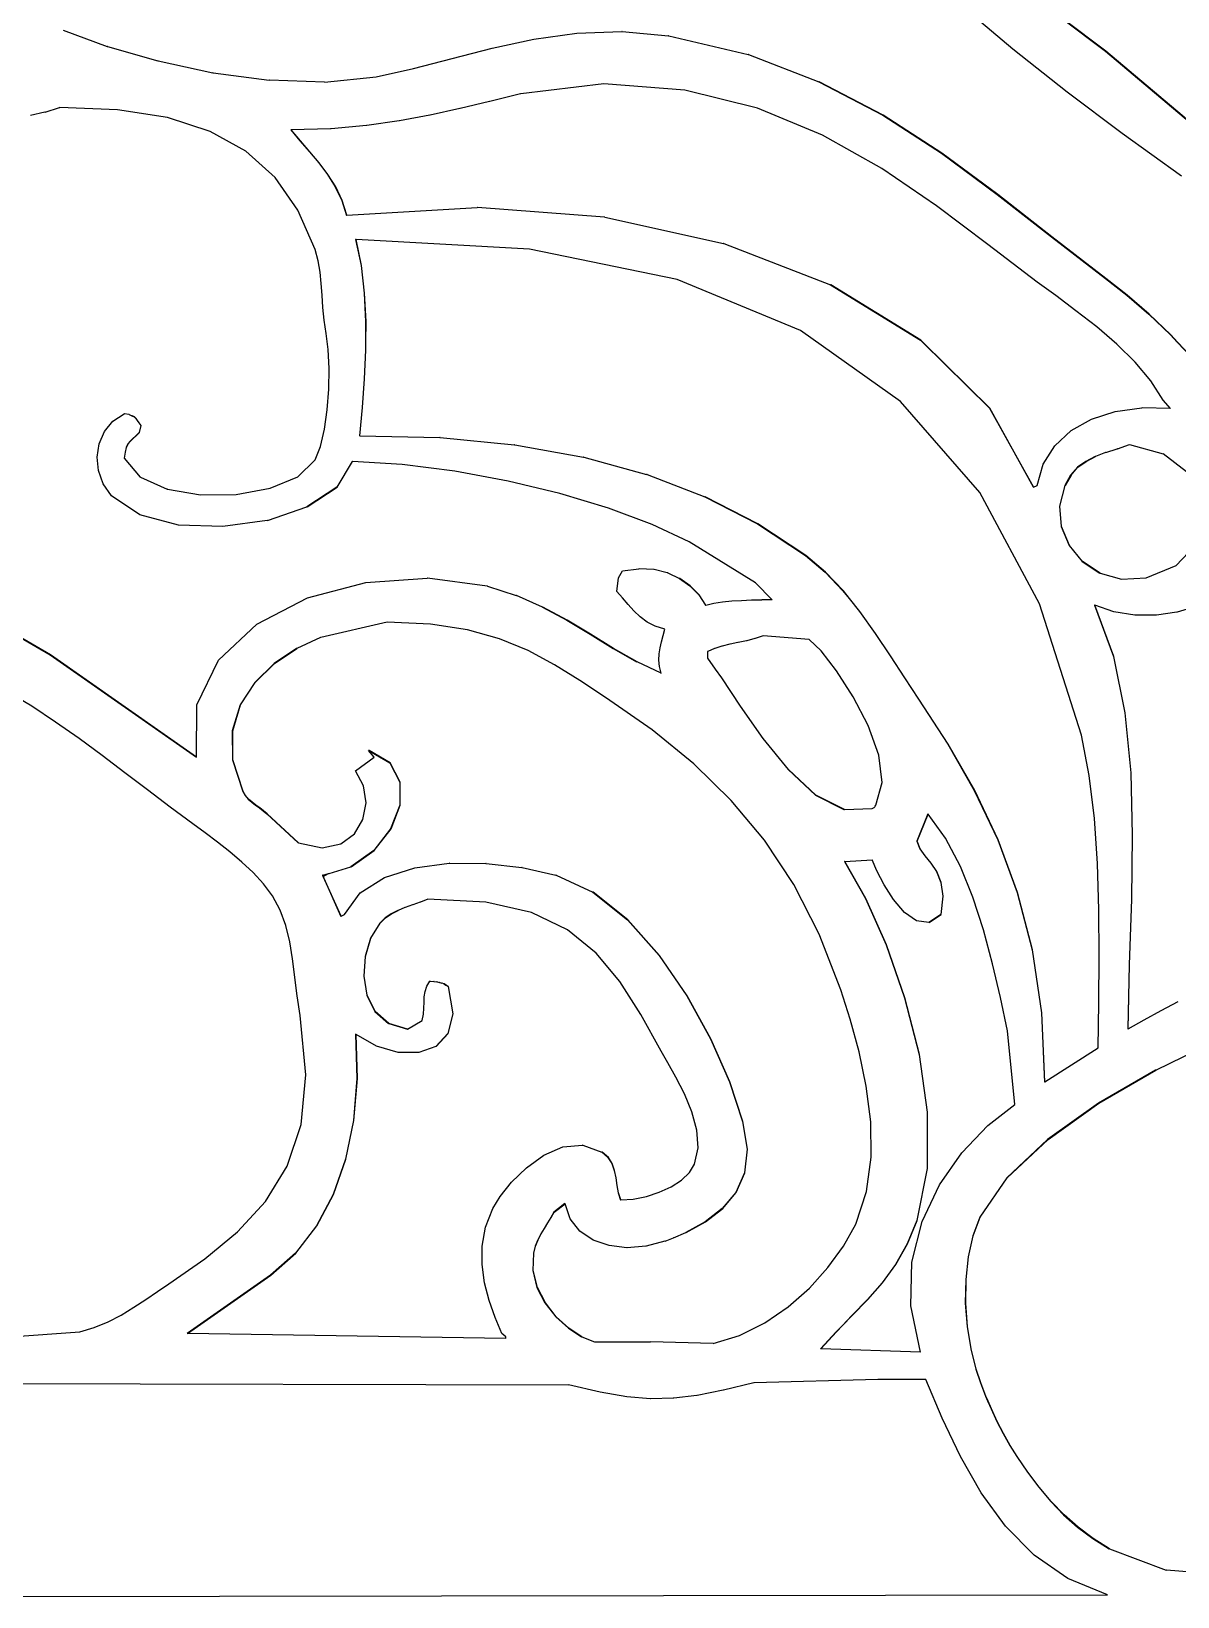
# Model space of a CAD drawing. Header units: inches. Extents: x 1397 to 20304, y -27267 to -746.
# Drawn here: x 17734.85 to 17744.67, y -22130.45 to -22117.04 of the extents above; entities that cross this region are included whole.
import ezdxf

# ---------------------------------------------------------------- set-up
doc = ezdxf.new("R2010")
doc.units = ezdxf.units.IN
doc.header["$LTSCALE"] = 17
doc.header["$MEASUREMENT"] = 0
doc.layers.add('25 BOT BAR', color=12, linetype='Continuous', lineweight=25)

# ---------------------------------------------------------------- blocks, each defined once
blk = doc.blocks.new('A$C261f3448')
for p, q in [((14.137, 16.246), (13.682, 16.631)), ((14.564, 16.504), (14.932, 16.227)), ((14.935, 16.227), (14.567, 16.504)), ((6.006, 16.408), (6.382, 16.269)), ((10.035, 16.33), (10.404, 16.383)), ((10.404, 16.383), (10.789, 16.397)), ((10.792, 16.397), (10.789, 16.397)), ((10.792, 16.397), (11.19, 16.358)), ((11.193, 16.358), (11.19, 16.358)), ((11.193, 16.358), (11.87, 16.198)), ((6.385, 16.269), (6.382, 16.269)), ((6.385, 16.269), (6.817, 16.144)), ((9.336, 16.165), (9.679, 16.253)), ((9.679, 16.253), (10.035, 16.33)), ((14.604, 15.878), (14.137, 16.246)), ((14.932, 16.227), (15.868, 15.436)), ((14.935, 16.227), (14.932, 16.227)), ((15.871, 15.436), (14.935, 16.227)), ((6.82, 16.144), (6.817, 16.144)), ((6.82, 16.144), (7.287, 16.043)), ((9.005, 16.078), (9.336, 16.165)), ((11.873, 16.198), (11.87, 16.198)), ((11.873, 16.198), (12.476, 15.966)), ((7.29, 16.043), (7.287, 16.043)), ((7.29, 16.043), (7.77, 15.979)), ((7.773, 15.979), (7.77, 15.979)), ((8.243, 15.963), (7.773, 15.979)), ((8.243, 15.963), (8.685, 16.007)), ((8.685, 16.007), (9.005, 16.078)), ((12.476, 15.966), (13.024, 15.68)), ((12.479, 15.966), (12.476, 15.966)), ((13.027, 15.68), (12.479, 15.966)), ((9.922, 15.861), (9.66, 15.798)), ((9.925, 15.861), (9.922, 15.861)), ((10.635, 15.949), (9.925, 15.861)), ((11.329, 15.894), (10.635, 15.949)), ((11.95, 15.74), (11.329, 15.894)), ((15.075, 15.524), (14.604, 15.878)), ((5.847, 15.704), (5.726, 15.676)), ((5.85, 15.704), (5.847, 15.704)), ((5.85, 15.704), (5.974, 15.744)), ((5.974, 15.744), (5.977, 15.744)), ((6.47, 15.726), (5.977, 15.744)), ((6.899, 15.659), (6.47, 15.726)), ((9.401, 15.737), (9.149, 15.68)), ((9.404, 15.737), (9.401, 15.737)), ((9.657, 15.798), (9.404, 15.737)), ((9.66, 15.798), (9.657, 15.798)), ((12.508, 15.509), (11.95, 15.74)), ((7.265, 15.541), (6.899, 15.659)), ((7.956, 15.553), (8.033, 15.46)), ((7.959, 15.553), (7.956, 15.553)), ((8.296, 15.563), (7.959, 15.553)), ((8.037, 15.46), (7.959, 15.553)), ((8.299, 15.563), (8.296, 15.563)), ((8.602, 15.59), (8.299, 15.563)), ((8.605, 15.59), (8.602, 15.59)), ((8.883, 15.63), (8.605, 15.59)), ((8.886, 15.63), (8.883, 15.63)), ((9.146, 15.68), (8.886, 15.63)), ((9.149, 15.68), (9.146, 15.68)), ((13.024, 15.68), (13.528, 15.353)), ((13.027, 15.68), (13.024, 15.68)), ((13.531, 15.353), (13.027, 15.68)), ((7.571, 15.371), (7.265, 15.541)), ((8.033, 15.46), (8.114, 15.367)), ((8.037, 15.46), (8.033, 15.46)), ((8.117, 15.367), (8.037, 15.46)), ((13.016, 15.222), (12.508, 15.509)), ((15.581, 15.156), (15.075, 15.524)), ((7.82, 15.147), (7.571, 15.371)), ((8.114, 15.367), (8.194, 15.272)), ((8.117, 15.367), (8.114, 15.367)), ((8.197, 15.272), (8.117, 15.367)), ((13.528, 15.353), (14.005, 15)), ((13.531, 15.353), (13.528, 15.353)), ((14.008, 15), (13.531, 15.353)), ((8.194, 15.272), (8.269, 15.172)), ((8.197, 15.272), (8.194, 15.272)), ((8.272, 15.172), (8.197, 15.272)), ((8.269, 15.172), (8.336, 15.065)), ((8.272, 15.172), (8.269, 15.172)), ((8.339, 15.065), (8.272, 15.172)), ((13.484, 14.902), (13.016, 15.222)), ((8.016, 14.866), (7.82, 15.147)), ((8.336, 15.065), (8.391, 14.949)), ((8.339, 15.065), (8.336, 15.065)), ((8.394, 14.949), (8.339, 15.065)), ((8.391, 14.949), (8.431, 14.821)), ((8.394, 14.949), (8.391, 14.949)), ((8.434, 14.822), (8.394, 14.949)), ((8.434, 14.822), (9.551, 14.889)), ((9.554, 14.889), (9.551, 14.889)), ((9.551, 14.889), (9.552, 14.889)), ((9.554, 14.889), (9.552, 14.889)), ((10.64, 14.805), (9.554, 14.889)), ((13.923, 14.571), (13.484, 14.902)), ((14.005, 15), (14.468, 14.638)), ((14.008, 15), (14.005, 15)), ((14.471, 14.638), (14.008, 15)), ((8.162, 14.529), (8.016, 14.866)), ((8.431, 14.821), (8.434, 14.822)), ((10.643, 14.805), (10.64, 14.805)), ((10.643, 14.805), (11.66, 14.581)), ((8.51, 14.616), (8.556, 14.391)), ((8.514, 14.616), (8.51, 14.616)), ((8.559, 14.391), (8.514, 14.616)), ((10, 14.532), (8.514, 14.616)), ((14.468, 14.638), (14.932, 14.28)), ((14.471, 14.638), (14.468, 14.638)), ((14.935, 14.28), (14.471, 14.638)), ((8.188, 14.432), (8.162, 14.529)), ((11.264, 14.271), (10, 14.532)), ((11.663, 14.581), (11.66, 14.581)), ((11.663, 14.581), (12.575, 14.227)), ((14.345, 14.25), (13.923, 14.571)), ((8.205, 14.335), (8.188, 14.432)), ((8.559, 14.391), (8.556, 14.391)), ((8.556, 14.391), (8.583, 14.156)), ((8.586, 14.156), (8.559, 14.391)), ((8.216, 14.237), (8.205, 14.335)), ((8.223, 14.137), (8.216, 14.237)), ((12.319, 13.836), (11.264, 14.271)), ((12.575, 14.227), (13.347, 13.753)), ((12.578, 14.227), (12.575, 14.227)), ((13.35, 13.753), (12.578, 14.227)), ((14.505, 14.134), (14.345, 14.25)), ((14.932, 14.28), (15.114, 14.137)), ((14.935, 14.28), (14.932, 14.28)), ((15.117, 14.137), (14.935, 14.28)), ((8.23, 14.034), (8.223, 14.137)), ((8.586, 14.156), (8.583, 14.156)), ((8.583, 14.156), (8.595, 13.914)), ((8.599, 13.914), (8.586, 14.156)), ((14.678, 14.005), (14.505, 14.134)), ((15.114, 14.137), (15.302, 13.976)), ((15.117, 14.137), (15.114, 14.137)), ((15.305, 13.976), (15.117, 14.137)), ((8.24, 13.925), (8.23, 14.034)), ((14.856, 13.866), (14.678, 14.005)), ((15.302, 13.976), (15.487, 13.799)), ((15.305, 13.976), (15.302, 13.976)), ((15.491, 13.799), (15.305, 13.976)), ((8.257, 13.811), (8.24, 13.925)), ((8.274, 13.672), (8.257, 13.811)), ((8.599, 13.914), (8.595, 13.914)), ((8.595, 13.914), (8.595, 13.737)), ((8.598, 13.737), (8.599, 13.914)), ((13.177, 13.228), (12.319, 13.836)), ((15.028, 13.718), (14.856, 13.866)), ((8.595, 13.737), (8.598, 13.737)), ((8.595, 13.737), (8.595, 13.668)), ((8.598, 13.668), (8.598, 13.737)), ((13.35, 13.753), (13.347, 13.753)), ((13.347, 13.753), (13.364, 13.737)), ((13.367, 13.737), (13.35, 13.753)), ((13.364, 13.737), (13.367, 13.737)), ((13.364, 13.737), (13.939, 13.172)), ((13.942, 13.172), (13.367, 13.737)), ((15.186, 13.564), (15.028, 13.718)), ((15.491, 13.799), (15.487, 13.799)), ((15.487, 13.799), (15.546, 13.737)), ((15.549, 13.737), (15.491, 13.799)), ((15.546, 13.737), (15.549, 13.737)), ((15.546, 13.737), (15.665, 13.61)), ((15.668, 13.61), (15.549, 13.737)), ((8.282, 13.509), (8.274, 13.672)), ((8.595, 13.668), (8.584, 13.421)), ((8.587, 13.421), (8.598, 13.668)), ((8.598, 13.668), (8.595, 13.668)), ((15.321, 13.404), (15.186, 13.564)), ((8.28, 13.334), (8.282, 13.509)), ((8.584, 13.421), (8.566, 13.175)), ((8.569, 13.175), (8.587, 13.421)), ((8.587, 13.421), (8.584, 13.421)), ((8.267, 13.157), (8.28, 13.334)), ((15.424, 13.24), (15.321, 13.404)), ((8.244, 12.99), (8.267, 13.157)), ((8.566, 13.175), (8.542, 12.933)), ((8.545, 12.933), (8.569, 13.175)), ((8.569, 13.175), (8.566, 13.175)), ((13.855, 12.447), (13.177, 13.228)), ((13.939, 13.172), (14.314, 12.494)), ((13.942, 13.172), (13.939, 13.172)), ((14.316, 12.495), (13.942, 13.172)), ((14.811, 13.077), (15.015, 13.143)), ((15.015, 13.143), (15.242, 13.174)), ((15.245, 13.174), (15.242, 13.174)), ((15.487, 13.167), (15.245, 13.174)), ((15.487, 13.167), (15.424, 13.24)), ((6.358, 12.97), (6.43, 13.058)), ((6.43, 13.058), (6.529, 13.123)), ((6.532, 13.123), (6.529, 13.123)), ((6.567, 13.115), (6.532, 13.123)), ((6.57, 13.115), (6.567, 13.115)), ((6.57, 13.115), (6.594, 13.106)), ((6.597, 13.106), (6.594, 13.106)), ((6.594, 13.106), (6.613, 13.096)), ((6.616, 13.096), (6.597, 13.106)), ((6.616, 13.096), (6.613, 13.096)), ((6.613, 13.096), (6.628, 13.083)), ((6.631, 13.083), (6.616, 13.096)), ((6.628, 13.083), (6.64, 13.066)), ((6.631, 13.083), (6.628, 13.083)), ((6.643, 13.066), (6.631, 13.083)), ((6.643, 13.066), (6.64, 13.066)), ((6.64, 13.066), (6.654, 13.046)), ((6.657, 13.046), (6.643, 13.066)), ((6.657, 13.046), (6.654, 13.046)), ((6.654, 13.046), (6.671, 13.021)), ((6.671, 13.021), (6.655, 12.962)), ((6.674, 13.021), (6.657, 13.046)), ((6.658, 12.962), (6.674, 13.021)), ((6.674, 13.021), (6.671, 13.021)), ((14.636, 12.978), (14.811, 13.077)), ((6.313, 12.866), (6.358, 12.97)), ((6.579, 12.889), (6.56, 12.864)), ((6.563, 12.864), (6.582, 12.889)), ((6.602, 12.911), (6.579, 12.889)), ((6.582, 12.889), (6.579, 12.889)), ((6.582, 12.889), (6.605, 12.911)), ((6.627, 12.934), (6.602, 12.911)), ((6.605, 12.911), (6.602, 12.911)), ((6.605, 12.911), (6.63, 12.934)), ((6.655, 12.962), (6.627, 12.934)), ((6.63, 12.934), (6.627, 12.934)), ((6.63, 12.934), (6.658, 12.962)), ((6.658, 12.962), (6.655, 12.962)), ((8.209, 12.843), (8.244, 12.99)), ((8.545, 12.933), (8.542, 12.933)), ((8.545, 12.933), (9.232, 12.918)), ((9.235, 12.918), (9.232, 12.918)), ((9.235, 12.918), (9.871, 12.857)), ((14.497, 12.849), (14.636, 12.978)), ((6.296, 12.752), (6.313, 12.866)), ((6.308, 12.636), (6.296, 12.752)), ((6.535, 12.794), (6.529, 12.743)), ((6.532, 12.743), (6.529, 12.743)), ((6.529, 12.743), (6.666, 12.581)), ((6.532, 12.743), (6.538, 12.794)), ((6.669, 12.581), (6.532, 12.743)), ((6.545, 12.834), (6.535, 12.794)), ((6.538, 12.794), (6.535, 12.794)), ((6.538, 12.794), (6.548, 12.834)), ((6.56, 12.864), (6.545, 12.834)), ((6.548, 12.834), (6.545, 12.834)), ((6.548, 12.834), (6.563, 12.864)), ((6.563, 12.864), (6.56, 12.864)), ((8.162, 12.728), (8.209, 12.843)), ((9.874, 12.857), (9.871, 12.857)), ((9.874, 12.857), (10.46, 12.751)), ((10.463, 12.751), (10.46, 12.751)), ((10.463, 12.751), (11.002, 12.602)), ((14.398, 12.692), (14.497, 12.849)), ((14.842, 12.756), (14.762, 12.715)), ((14.765, 12.715), (14.845, 12.756)), ((14.845, 12.756), (14.842, 12.756)), ((14.931, 12.79), (14.845, 12.756)), ((14.934, 12.79), (14.931, 12.79)), ((14.934, 12.79), (15.03, 12.823)), ((15.033, 12.823), (15.03, 12.823)), ((15.033, 12.823), (15.138, 12.86)), ((15.138, 12.86), (15.425, 12.78)), ((15.626, 12.625), (15.425, 12.78)), ((6.348, 12.523), (6.308, 12.636)), ((8.014, 12.584), (8.162, 12.728)), ((8.479, 12.713), (8.35, 12.495)), ((8.353, 12.495), (8.482, 12.713)), ((8.482, 12.713), (8.479, 12.713)), ((8.909, 12.687), (8.482, 12.713)), ((9.36, 12.63), (8.909, 12.687)), ((9.815, 12.546), (9.36, 12.63)), ((11.006, 12.602), (11.002, 12.602)), ((11.006, 12.602), (11.499, 12.411)), ((14.345, 12.508), (14.398, 12.692)), ((14.692, 12.664), (14.633, 12.596)), ((14.636, 12.596), (14.695, 12.664)), ((14.762, 12.715), (14.692, 12.664)), ((14.695, 12.664), (14.692, 12.664)), ((14.695, 12.664), (14.765, 12.715)), ((14.765, 12.715), (14.762, 12.715)), ((6.418, 12.421), (6.348, 12.523)), ((6.669, 12.581), (6.666, 12.581)), ((6.669, 12.581), (6.896, 12.478)), ((6.899, 12.478), (6.896, 12.478)), ((6.899, 12.478), (7.181, 12.429)), ((7.487, 12.432), (7.777, 12.485)), ((7.777, 12.485), (8.014, 12.584)), ((8.35, 12.495), (8.093, 12.325)), ((8.096, 12.325), (8.353, 12.495)), ((8.353, 12.495), (8.35, 12.495)), ((10.258, 12.439), (9.815, 12.546)), ((14.314, 12.494), (14.316, 12.495)), ((14.316, 12.495), (14.345, 12.508)), ((14.583, 12.508), (14.538, 12.332)), ((14.541, 12.332), (14.586, 12.508)), ((14.633, 12.596), (14.583, 12.508)), ((14.586, 12.508), (14.583, 12.508)), ((14.636, 12.596), (14.586, 12.508)), ((14.636, 12.596), (14.633, 12.596)), ((6.661, 12.256), (6.418, 12.421)), ((7.181, 12.429), (7.487, 12.432)), ((10.675, 12.313), (10.258, 12.439)), ((11.499, 12.411), (11.952, 12.179)), ((11.502, 12.411), (11.499, 12.411)), ((11.955, 12.179), (11.502, 12.411)), ((14.367, 11.494), (13.855, 12.447)), ((6.993, 12.17), (6.661, 12.256)), ((7.753, 12.21), (7.374, 12.156)), ((7.756, 12.21), (7.753, 12.21)), ((7.756, 12.21), (8.093, 12.325)), ((8.096, 12.325), (8.093, 12.325)), ((11.049, 12.174), (10.675, 12.313)), ((14.538, 12.332), (14.552, 12.156)), ((14.541, 12.332), (14.538, 12.332)), ((14.555, 12.156), (14.541, 12.332)), ((7.374, 12.156), (6.993, 12.17)), ((11.365, 12.025), (11.049, 12.174)), ((11.955, 12.179), (11.952, 12.179)), ((11.952, 12.179), (12.363, 11.908)), ((12.366, 11.908), (11.955, 12.179)), ((14.555, 12.156), (14.552, 12.156)), ((14.552, 12.156), (14.619, 11.994)), ((14.622, 11.994), (14.555, 12.156)), ((11.935, 11.674), (11.365, 12.025)), ((14.619, 11.994), (14.732, 11.858)), ((14.622, 11.994), (14.619, 11.994)), ((14.735, 11.858), (14.622, 11.994)), ((15.536, 11.822), (15.696, 11.993)), ((12.366, 11.908), (12.363, 11.908)), ((12.363, 11.908), (12.53, 11.767)), ((12.533, 11.767), (12.366, 11.908)), ((14.735, 11.858), (14.732, 11.858)), ((14.732, 11.858), (14.884, 11.758)), ((14.887, 11.758), (14.735, 11.858)), ((15.281, 11.718), (15.536, 11.822)), ((8.097, 11.546), (8.596, 11.679)), ((8.596, 11.679), (9.122, 11.715)), ((9.125, 11.715), (9.122, 11.715)), ((9.636, 11.645), (9.125, 11.715)), ((10.746, 11.601), (10.762, 11.718)), ((10.762, 11.718), (10.794, 11.777)), ((10.794, 11.777), (10.934, 11.796)), ((10.937, 11.796), (10.934, 11.796)), ((11.063, 11.79), (10.937, 11.796)), ((11.066, 11.79), (11.063, 11.79)), ((11.179, 11.761), (11.066, 11.79)), ((11.182, 11.761), (11.179, 11.761)), ((11.182, 11.761), (11.283, 11.713)), ((11.283, 11.713), (11.373, 11.649)), ((11.286, 11.713), (11.283, 11.713)), ((11.376, 11.649), (11.286, 11.713)), ((12.078, 11.528), (11.935, 11.674)), ((12.533, 11.767), (12.53, 11.767)), ((12.53, 11.767), (12.683, 11.606)), ((12.687, 11.606), (12.533, 11.767)), ((14.887, 11.758), (14.884, 11.758)), ((14.887, 11.758), (15.069, 11.707)), ((15.069, 11.707), (15.281, 11.718)), ((7.664, 11.321), (8.097, 11.546)), ((9.639, 11.645), (9.636, 11.645)), ((9.639, 11.645), (9.884, 11.566)), ((9.887, 11.566), (9.884, 11.566)), ((10.109, 11.467), (9.887, 11.566)), ((10.795, 11.545), (10.746, 11.601)), ((10.843, 11.489), (10.795, 11.545)), ((11.376, 11.649), (11.373, 11.649)), ((11.373, 11.649), (11.448, 11.572)), ((11.451, 11.572), (11.376, 11.649)), ((11.448, 11.572), (11.507, 11.484)), ((11.451, 11.572), (11.448, 11.572)), ((11.51, 11.484), (11.451, 11.572)), ((11.9, 11.528), (11.988, 11.528)), ((11.991, 11.528), (11.988, 11.528)), ((11.991, 11.528), (11.99, 11.528)), ((12.078, 11.528), (11.991, 11.528)), ((12.687, 11.606), (12.683, 11.606)), ((12.683, 11.606), (12.736, 11.54)), ((12.738, 11.542), (12.687, 11.606)), ((12.736, 11.54), (12.738, 11.542)), ((12.736, 11.54), (12.826, 11.429)), ((12.829, 11.429), (12.738, 11.542)), ((5.736, 10.62), (4.404, 11.396)), ((10.109, 11.467), (10.319, 11.354)), ((10.112, 11.467), (10.109, 11.467)), ((10.322, 11.354), (10.112, 11.467)), ((10.892, 11.434), (10.843, 11.489)), ((10.946, 11.383), (10.892, 11.434)), ((11.507, 11.484), (11.51, 11.484)), ((11.51, 11.484), (11.577, 11.501)), ((11.577, 11.501), (11.652, 11.513)), ((11.652, 11.513), (11.731, 11.521)), ((11.731, 11.521), (11.814, 11.525)), ((11.814, 11.525), (11.9, 11.528)), ((12.829, 11.429), (12.826, 11.429)), ((12.826, 11.429), (12.96, 11.242)), ((12.963, 11.242), (12.829, 11.429)), ((14.726, 10.371), (14.367, 11.494)), ((14.837, 11.484), (14.999, 11.044)), ((14.84, 11.483), (14.837, 11.484)), ((15.002, 11.044), (14.84, 11.483)), ((15.004, 11.427), (14.84, 11.483)), ((15.182, 11.398), (15.004, 11.427)), ((15.365, 11.397), (15.182, 11.398)), ((15.368, 11.397), (15.365, 11.397)), ((15.543, 11.423), (15.368, 11.397)), ((15.546, 11.423), (15.543, 11.423)), ((15.707, 11.473), (15.546, 11.423)), ((7.335, 11.014), (7.664, 11.321)), ((8.78, 11.337), (8.212, 11.206)), ((9.15, 11.321), (8.78, 11.337)), ((9.467, 11.272), (9.15, 11.321)), ((9.742, 11.195), (9.467, 11.272)), ((10.319, 11.354), (10.519, 11.234)), ((10.322, 11.354), (10.319, 11.354)), ((10.522, 11.234), (10.322, 11.354)), ((11.006, 11.339), (10.946, 11.383)), ((11.076, 11.304), (11.006, 11.339)), ((11.158, 11.279), (11.076, 11.304)), ((11.144, 11.224), (11.158, 11.279)), ((5.613, 11.222), (5.894, 11.059)), ((5.897, 11.059), (5.616, 11.222)), ((8.209, 11.206), (8.007, 11.112)), ((8.212, 11.206), (8.209, 11.206)), ((9.986, 11.094), (9.742, 11.195)), ((10.522, 11.234), (10.519, 11.234)), ((10.519, 11.234), (10.716, 11.113)), ((10.719, 11.113), (10.522, 11.234)), ((11.118, 11.119), (11.13, 11.171)), ((11.13, 11.171), (11.144, 11.224)), ((11.647, 11.133), (11.586, 11.113)), ((11.65, 11.133), (11.647, 11.133)), ((11.714, 11.149), (11.65, 11.133)), ((11.717, 11.149), (11.714, 11.149)), ((11.784, 11.164), (11.717, 11.149)), ((11.787, 11.164), (11.784, 11.164)), ((11.856, 11.179), (11.787, 11.164)), ((11.859, 11.179), (11.856, 11.179)), ((11.928, 11.197), (11.859, 11.179)), ((11.931, 11.197), (11.928, 11.197)), ((11.999, 11.22), (11.931, 11.197)), ((12.395, 11.191), (11.999, 11.22)), ((12.496, 11.092), (12.395, 11.191)), ((12.963, 11.242), (12.96, 11.242)), ((12.96, 11.242), (13.087, 11.051)), ((13.09, 11.051), (12.963, 11.242)), ((5.894, 11.059), (7.147, 10.181)), ((5.897, 11.059), (5.894, 11.059)), ((7.147, 10.183), (5.897, 11.059)), ((7.15, 10.631), (7.335, 11.014)), ((8.004, 11.112), (7.812, 10.983)), ((7.815, 10.983), (8.007, 11.112)), ((8.007, 11.112), (8.004, 11.112)), ((10.212, 10.974), (9.986, 11.094)), ((10.719, 11.113), (10.716, 11.113)), ((10.716, 11.113), (10.916, 10.999)), ((10.92, 10.999), (10.719, 11.113)), ((10.92, 10.999), (10.916, 10.999)), ((11.126, 10.9), (10.92, 10.999)), ((11.107, 11.012), (11.11, 11.066)), ((11.112, 10.957), (11.107, 11.012)), ((11.11, 11.066), (11.118, 11.119)), ((11.523, 11.088), (11.523, 11.03)), ((11.526, 11.088), (11.523, 11.088)), ((11.526, 11.03), (11.523, 11.03)), ((11.523, 11.03), (11.59, 10.935)), ((11.583, 11.113), (11.526, 11.088)), ((11.526, 11.03), (11.526, 11.088)), ((11.592, 10.936), (11.526, 11.03)), ((11.586, 11.113), (11.583, 11.113)), ((12.628, 10.921), (12.496, 11.092)), ((13.087, 11.051), (13.21, 10.862)), ((13.09, 11.051), (13.087, 11.051)), ((13.213, 10.862), (13.09, 11.051)), ((14.999, 11.044), (15.098, 10.563)), ((15.002, 11.044), (14.999, 11.044)), ((15.101, 10.563), (15.002, 11.044)), ((7.812, 10.983), (7.646, 10.821)), ((7.649, 10.821), (7.815, 10.983)), ((7.815, 10.983), (7.812, 10.983)), ((10.429, 10.839), (10.212, 10.974)), ((11.126, 10.9), (11.112, 10.957)), ((11.127, 10.898), (11.126, 10.9)), ((11.59, 10.935), (11.592, 10.936)), ((11.59, 10.935), (11.642, 10.861)), ((11.645, 10.861), (11.592, 10.936)), ((11.642, 10.861), (11.802, 10.618)), ((11.645, 10.861), (11.642, 10.861)), ((11.805, 10.618), (11.645, 10.861)), ((12.771, 10.7), (12.628, 10.921)), ((13.21, 10.862), (13.331, 10.679)), ((13.213, 10.862), (13.21, 10.862)), ((13.334, 10.679), (13.213, 10.862)), ((7.646, 10.821), (7.522, 10.629)), ((7.525, 10.629), (7.649, 10.821)), ((7.649, 10.821), (7.646, 10.821)), ((10.651, 10.693), (10.429, 10.839)), ((5.94, 10.483), (5.736, 10.62)), ((7.147, 10.183), (7.15, 10.631)), ((7.522, 10.629), (7.454, 10.408)), ((7.457, 10.408), (7.525, 10.629)), ((7.525, 10.629), (7.522, 10.629)), ((11.048, 10.416), (10.651, 10.693)), ((11.802, 10.618), (11.996, 10.342)), ((11.805, 10.618), (11.802, 10.618)), ((11.999, 10.342), (11.805, 10.618)), ((12.899, 10.452), (12.771, 10.7)), ((13.334, 10.679), (13.331, 10.679)), ((13.331, 10.679), (13.58, 10.294)), ((13.583, 10.294), (13.334, 10.679)), ((6.141, 10.341), (5.94, 10.483)), ((15.098, 10.563), (15.148, 10.049)), ((15.101, 10.563), (15.098, 10.563)), ((15.151, 10.049), (15.101, 10.563)), ((6.338, 10.196), (6.141, 10.341)), ((7.454, 10.408), (7.456, 10.16)), ((7.457, 10.408), (7.454, 10.408)), ((7.459, 10.16), (7.457, 10.408)), ((11.405, 10.125), (11.048, 10.416)), ((11.996, 10.342), (12.215, 10.075)), ((11.999, 10.342), (11.996, 10.342)), ((12.218, 10.075), (11.999, 10.342)), ((12.989, 10.2), (12.899, 10.452)), ((14.792, 10.026), (14.726, 10.371)), ((6.533, 10.049), (6.338, 10.196)), ((8.669, 10.181), (8.621, 10.239)), ((8.625, 10.239), (8.621, 10.239)), ((8.621, 10.239), (8.627, 10.236)), ((8.806, 10.133), (8.625, 10.239)), ((8.625, 10.239), (8.627, 10.236)), ((8.627, 10.236), (8.803, 10.133)), ((13.02, 9.965), (12.989, 10.2)), ((13.583, 10.294), (13.58, 10.294)), ((13.58, 10.294), (13.808, 9.896)), ((13.811, 9.896), (13.583, 10.294)), ((7.147, 10.181), (7.147, 10.183)), ((7.456, 10.16), (7.543, 9.888)), ((7.459, 10.16), (7.456, 10.16)), ((7.546, 9.888), (7.459, 10.16)), ((8.51, 10.064), (8.669, 10.181)), ((8.578, 9.936), (8.51, 10.064)), ((8.803, 10.133), (8.888, 9.969)), ((8.806, 10.133), (8.803, 10.133)), ((8.891, 9.969), (8.806, 10.133)), ((11.726, 9.812), (11.405, 10.125)), ((12.215, 10.075), (12.449, 9.858)), ((12.218, 10.075), (12.215, 10.075)), ((12.452, 9.858), (12.218, 10.075)), ((6.727, 9.902), (6.533, 10.049)), ((8.599, 9.792), (8.578, 9.936)), ((8.888, 9.969), (8.887, 9.772)), ((8.891, 9.969), (8.888, 9.969)), ((8.89, 9.772), (8.891, 9.969)), ((12.966, 9.771), (13.02, 9.965)), ((14.837, 9.658), (14.792, 10.026)), ((15.148, 10.049), (15.161, 9.513)), ((15.151, 10.049), (15.148, 10.049)), ((15.164, 9.513), (15.151, 10.049)), ((6.921, 9.755), (6.727, 9.902)), ((7.543, 9.888), (7.564, 9.854)), ((7.546, 9.888), (7.543, 9.888)), ((7.567, 9.854), (7.546, 9.888)), ((7.564, 9.854), (7.59, 9.823)), ((7.567, 9.854), (7.564, 9.854)), ((7.593, 9.823), (7.567, 9.854)), ((7.59, 9.823), (7.62, 9.796)), ((7.593, 9.823), (7.59, 9.823)), ((7.623, 9.796), (7.593, 9.823)), ((7.62, 9.796), (7.653, 9.772)), ((7.623, 9.796), (7.62, 9.796)), ((7.656, 9.772), (7.623, 9.796)), ((8.572, 9.649), (8.599, 9.792)), ((12.01, 9.47), (11.726, 9.812)), ((12.449, 9.858), (12.692, 9.733)), ((12.452, 9.858), (12.449, 9.858)), ((12.695, 9.733), (12.452, 9.858)), ((13.811, 9.896), (13.808, 9.896)), ((13.808, 9.896), (14.009, 9.475)), ((14.012, 9.475), (13.811, 9.896)), ((7.115, 9.61), (6.921, 9.755)), ((7.653, 9.772), (7.686, 9.748)), ((7.656, 9.772), (7.653, 9.772)), ((7.689, 9.748), (7.656, 9.772)), ((7.686, 9.748), (7.719, 9.723)), ((7.689, 9.748), (7.686, 9.748)), ((7.722, 9.723), (7.689, 9.748)), ((7.719, 9.723), (7.749, 9.698)), ((7.722, 9.723), (7.719, 9.723)), ((7.752, 9.698), (7.722, 9.723)), ((7.749, 9.698), (8.019, 9.449)), ((7.752, 9.698), (7.749, 9.698)), ((8.022, 9.449), (7.752, 9.698)), ((8.887, 9.772), (8.809, 9.568)), ((8.813, 9.568), (8.89, 9.772)), ((8.89, 9.772), (8.887, 9.772)), ((12.692, 9.733), (12.695, 9.733)), ((12.695, 9.733), (12.934, 9.742)), ((12.934, 9.742), (12.944, 9.748)), ((12.944, 9.748), (12.95, 9.752)), ((12.95, 9.752), (12.955, 9.757)), ((12.955, 9.757), (12.959, 9.762)), ((12.959, 9.762), (12.966, 9.771)), ((13.41, 9.698), (13.315, 9.464)), ((13.318, 9.464), (13.412, 9.695)), ((13.412, 9.695), (13.41, 9.698)), ((13.561, 9.488), (13.412, 9.695)), ((14.863, 9.272), (14.837, 9.658)), ((7.22, 9.533), (7.115, 9.61)), ((7.327, 9.454), (7.22, 9.533)), ((8.383, 9.439), (8.5, 9.525)), ((8.5, 9.525), (8.572, 9.649)), ((8.809, 9.568), (8.667, 9.383)), ((8.67, 9.383), (8.813, 9.568)), ((8.813, 9.568), (8.809, 9.568)), ((7.433, 9.371), (7.327, 9.454)), ((8.022, 9.449), (8.019, 9.449)), ((8.022, 9.449), (8.223, 9.407)), ((8.223, 9.407), (8.383, 9.439)), ((12.261, 9.091), (12.01, 9.47)), ((13.315, 9.464), (13.341, 9.396)), ((13.318, 9.464), (13.315, 9.464)), ((13.344, 9.396), (13.318, 9.464)), ((13.341, 9.396), (13.384, 9.336)), ((13.344, 9.396), (13.341, 9.396)), ((13.388, 9.336), (13.344, 9.396)), ((13.689, 9.247), (13.561, 9.488)), ((14.009, 9.475), (14.176, 9.023)), ((14.012, 9.475), (14.009, 9.475)), ((14.179, 9.023), (14.012, 9.475)), ((15.161, 9.513), (15.153, 8.962)), ((15.156, 8.962), (15.164, 9.513)), ((15.164, 9.513), (15.161, 9.513)), ((7.536, 9.284), (7.433, 9.371)), ((7.633, 9.193), (7.536, 9.284)), ((8.667, 9.383), (8.468, 9.242)), ((8.471, 9.242), (8.67, 9.383)), ((8.67, 9.383), (8.667, 9.383)), ((9.017, 9.235), (9.312, 9.273)), ((9.315, 9.273), (9.312, 9.273)), ((9.315, 9.273), (9.624, 9.271)), ((9.627, 9.271), (9.624, 9.271)), ((9.627, 9.271), (9.934, 9.236)), ((12.696, 9.288), (12.875, 8.971)), ((12.699, 9.288), (12.696, 9.288)), ((12.699, 9.288), (12.934, 9.303)), ((12.878, 8.971), (12.699, 9.288)), ((12.974, 9.209), (12.934, 9.303)), ((13.384, 9.336), (13.436, 9.274)), ((13.388, 9.336), (13.384, 9.336)), ((13.439, 9.274), (13.388, 9.336)), ((13.436, 9.274), (13.484, 9.202)), ((13.439, 9.274), (13.436, 9.274)), ((13.487, 9.202), (13.439, 9.274)), ((14.875, 8.876), (14.863, 9.272)), ((7.721, 9.097), (7.633, 9.193)), ((8.225, 9.171), (8.384, 8.819)), ((8.228, 9.171), (8.225, 9.171)), ((8.228, 9.171), (8.278, 9.185)), ((8.232, 9.161), (8.228, 9.171)), ((8.232, 9.161), (8.278, 9.185)), ((8.386, 8.821), (8.232, 9.161)), ((8.278, 9.185), (8.282, 9.187)), ((8.282, 9.187), (8.468, 9.242)), ((8.471, 9.242), (8.468, 9.242)), ((8.55, 9.02), (8.757, 9.152)), ((8.757, 9.152), (9.017, 9.235)), ((9.937, 9.236), (9.934, 9.236)), ((9.937, 9.236), (10.223, 9.171)), ((10.226, 9.171), (10.223, 9.171)), ((10.226, 9.171), (10.54, 9.025)), ((13.036, 9.088), (12.974, 9.209)), ((13.484, 9.202), (13.521, 9.11)), ((13.487, 9.202), (13.484, 9.202)), ((13.524, 9.11), (13.487, 9.202)), ((13.796, 8.983), (13.689, 9.247)), ((7.797, 8.995), (7.721, 9.097)), ((7.865, 8.872), (7.797, 8.995)), ((8.415, 8.834), (8.55, 9.02)), ((10.54, 9.025), (10.837, 8.788)), ((10.543, 9.025), (10.54, 9.025)), ((10.84, 8.788), (10.543, 9.025)), ((12.478, 8.667), (12.261, 9.091)), ((13.117, 8.963), (13.036, 9.088)), ((13.521, 9.11), (13.537, 8.991)), ((13.524, 9.11), (13.521, 9.11)), ((13.537, 8.991), (13.521, 8.834)), ((13.54, 8.991), (13.524, 9.11)), ((13.524, 8.834), (13.54, 8.991)), ((13.54, 8.991), (13.537, 8.991)), ((13.886, 8.702), (13.796, 8.983)), ((14.179, 9.023), (14.176, 9.023)), ((14.176, 9.023), (14.302, 8.532)), ((14.305, 8.532), (14.179, 9.023)), ((7.913, 8.74), (7.865, 8.872)), ((8.87, 8.87), (8.813, 8.841)), ((8.817, 8.841), (8.873, 8.87)), ((8.873, 8.87), (8.87, 8.87)), ((8.932, 8.895), (8.873, 8.87)), ((8.935, 8.895), (8.932, 8.895)), ((8.996, 8.918), (8.935, 8.895)), ((8.999, 8.918), (8.996, 8.918)), ((9.062, 8.941), (8.999, 8.918)), ((9.065, 8.941), (9.062, 8.941)), ((9.129, 8.966), (9.065, 8.941)), ((9.625, 8.94), (9.129, 8.966)), ((10.017, 8.851), (9.625, 8.94)), ((10.325, 8.703), (10.017, 8.851)), ((12.875, 8.971), (13.052, 8.575)), ((12.878, 8.971), (12.875, 8.971)), ((13.055, 8.575), (12.878, 8.971)), ((13.211, 8.853), (13.117, 8.963)), ((13.313, 8.781), (13.211, 8.853)), ((14.878, 8.476), (14.875, 8.876)), ((15.153, 8.962), (15.135, 8.406)), ((15.138, 8.406), (15.156, 8.962)), ((15.156, 8.962), (15.153, 8.962)), ((7.946, 8.601), (7.913, 8.74)), ((8.384, 8.819), (8.386, 8.821)), ((8.386, 8.821), (8.415, 8.834)), ((8.717, 8.761), (8.638, 8.632)), ((8.641, 8.632), (8.72, 8.761)), ((8.762, 8.805), (8.717, 8.761)), ((8.72, 8.761), (8.717, 8.761)), ((8.72, 8.761), (8.765, 8.805)), ((8.813, 8.841), (8.762, 8.805)), ((8.765, 8.805), (8.762, 8.805)), ((8.765, 8.805), (8.817, 8.841)), ((8.817, 8.841), (8.813, 8.841)), ((10.837, 8.788), (11.108, 8.485)), ((10.84, 8.788), (10.837, 8.788)), ((11.111, 8.485), (10.84, 8.788)), ((13.418, 8.767), (13.313, 8.781)), ((13.521, 8.834), (13.418, 8.767)), ((13.421, 8.767), (13.418, 8.767)), ((13.421, 8.767), (13.524, 8.834)), ((13.524, 8.834), (13.521, 8.834)), ((7.969, 8.455), (7.946, 8.601)), ((8.638, 8.632), (8.591, 8.475)), ((8.594, 8.475), (8.641, 8.632)), ((8.641, 8.632), (8.638, 8.632)), ((10.57, 8.505), (10.325, 8.703)), ((12.665, 8.19), (12.478, 8.667)), ((13.963, 8.413), (13.886, 8.702)), ((8.009, 8.139), (7.969, 8.455)), ((8.591, 8.475), (8.579, 8.306)), ((8.582, 8.306), (8.594, 8.475)), ((8.594, 8.475), (8.591, 8.475)), ((10.772, 8.261), (10.57, 8.505)), ((11.108, 8.485), (11.347, 8.138)), ((11.111, 8.485), (11.108, 8.485)), ((11.35, 8.138), (11.111, 8.485)), ((13.052, 8.575), (13.211, 8.122)), ((13.055, 8.575), (13.052, 8.575)), ((13.214, 8.122), (13.055, 8.575)), ((14.305, 8.532), (14.302, 8.532)), ((14.302, 8.532), (14.382, 7.994)), ((14.385, 7.994), (14.305, 8.532)), ((14.874, 8.079), (14.878, 8.476)), ((14.031, 8.123), (13.963, 8.413)), ((15.135, 8.406), (15.122, 7.853)), ((15.125, 7.855), (15.138, 8.406)), ((15.138, 8.406), (15.135, 8.406)), ((8.579, 8.306), (8.606, 8.144)), ((8.582, 8.306), (8.579, 8.306)), ((8.609, 8.144), (8.582, 8.306)), ((9.106, 8.176), (9.12, 8.22)), ((9.12, 8.22), (9.145, 8.263)), ((9.148, 8.263), (9.145, 8.263)), ((9.148, 8.263), (9.179, 8.261)), ((9.182, 8.261), (9.179, 8.261)), ((9.182, 8.261), (9.206, 8.258)), ((9.209, 8.258), (9.206, 8.258)), ((9.209, 8.258), (9.228, 8.253)), ((9.231, 8.253), (9.228, 8.253)), ((9.231, 8.253), (9.247, 8.247)), ((9.25, 8.247), (9.247, 8.247)), ((9.265, 8.24), (9.25, 8.247)), ((9.265, 8.24), (9.283, 8.23)), ((9.268, 8.24), (9.265, 8.24)), ((9.286, 8.23), (9.268, 8.24)), ((9.283, 8.23), (9.303, 8.219)), ((9.286, 8.23), (9.283, 8.23)), ((9.306, 8.219), (9.286, 8.23)), ((9.303, 8.219), (9.341, 7.985)), ((9.306, 8.219), (9.303, 8.219)), ((9.344, 7.985), (9.306, 8.219)), ((10.951, 7.978), (10.772, 8.261)), ((12.746, 7.938), (12.665, 8.19)), ((8.035, 7.97), (8.009, 8.139)), ((8.606, 8.144), (8.675, 8.003)), ((8.609, 8.144), (8.606, 8.144)), ((8.678, 8.003), (8.609, 8.144)), ((9.094, 8.033), (9.096, 8.083)), ((9.096, 8.083), (9.098, 8.13)), ((9.098, 8.13), (9.106, 8.176)), ((11.347, 8.138), (11.55, 7.77)), ((11.35, 8.138), (11.347, 8.138)), ((11.553, 7.77), (11.35, 8.138)), ((13.211, 8.122), (13.335, 7.636)), ((13.214, 8.122), (13.211, 8.122)), ((13.338, 7.636), (13.214, 8.122)), ((14.092, 7.839), (14.031, 8.123)), ((14.869, 7.692), (14.874, 8.079)), ((15.407, 8.012), (15.553, 8.091)), ((8.084, 7.463), (8.035, 7.97)), ((8.675, 8.003), (8.79, 7.901)), ((8.678, 8.003), (8.675, 8.003)), ((8.793, 7.901), (8.678, 8.003)), ((8.955, 7.854), (9.081, 7.926)), ((9.081, 7.926), (9.09, 7.981)), ((9.09, 7.981), (9.094, 8.033)), ((9.341, 7.985), (9.3, 7.815)), ((9.303, 7.815), (9.344, 7.985)), ((9.344, 7.985), (9.341, 7.985)), ((11.127, 7.663), (10.951, 7.978)), ((12.822, 7.66), (12.746, 7.938)), ((14.385, 7.994), (14.382, 7.994)), ((14.382, 7.994), (14.409, 7.399)), ((14.412, 7.401), (14.385, 7.994)), ((15.125, 7.855), (15.263, 7.932)), ((15.263, 7.932), (15.407, 8.012)), ((8.51, 7.809), (8.521, 7.429)), ((8.514, 7.808), (8.51, 7.809)), ((8.688, 7.708), (8.514, 7.808)), ((8.525, 7.429), (8.514, 7.808)), ((8.793, 7.901), (8.79, 7.901)), ((8.955, 7.854), (8.793, 7.901)), ((8.793, 7.901), (8.954, 7.853)), ((8.954, 7.853), (8.955, 7.854)), ((9.3, 7.815), (9.197, 7.705)), ((9.2, 7.705), (9.303, 7.815)), ((9.303, 7.815), (9.3, 7.815)), ((14.155, 7.209), (14.092, 7.839)), ((15.122, 7.853), (15.125, 7.855)), ((8.873, 7.654), (8.688, 7.708)), ((9.052, 7.652), (8.873, 7.654)), ((9.197, 7.705), (9.052, 7.652)), ((9.2, 7.705), (9.197, 7.705)), ((11.183, 7.565), (11.127, 7.663)), ((11.55, 7.77), (11.711, 7.403)), ((11.553, 7.77), (11.55, 7.77)), ((11.714, 7.403), (11.553, 7.77)), ((12.883, 7.364), (12.822, 7.66)), ((14.412, 7.401), (14.869, 7.692)), ((15.363, 7.503), (15.869, 7.751)), ((11.253, 7.442), (11.183, 7.565)), ((13.335, 7.636), (13.405, 7.141)), ((13.338, 7.636), (13.335, 7.636)), ((13.408, 7.141), (13.338, 7.636)), ((8.043, 7.037), (8.084, 7.463)), ((8.521, 7.429), (8.492, 7.071)), ((8.495, 7.071), (8.525, 7.429)), ((8.525, 7.429), (8.521, 7.429)), ((11.326, 7.299), (11.253, 7.442)), ((11.711, 7.403), (11.824, 7.063)), ((11.714, 7.403), (11.711, 7.403)), ((11.827, 7.063), (11.714, 7.403)), ((14.409, 7.399), (14.412, 7.401)), ((15.36, 7.503), (14.871, 7.219)), ((14.874, 7.219), (15.363, 7.503)), ((15.363, 7.503), (15.36, 7.503)), ((11.39, 7.146), (11.326, 7.299)), ((12.921, 7.06), (12.883, 7.364)), ((11.433, 6.989), (11.39, 7.146)), ((13.405, 7.141), (13.404, 6.659)), ((13.408, 7.141), (13.405, 7.141)), ((13.407, 6.659), (13.408, 7.141)), ((13.923, 7.027), (14.155, 7.209)), ((14.871, 7.219), (14.436, 6.909)), ((14.439, 6.909), (14.874, 7.219)), ((14.874, 7.219), (14.871, 7.219)), ((7.923, 6.679), (8.043, 7.037)), ((8.492, 7.071), (8.424, 6.739)), ((8.427, 6.739), (8.495, 7.071)), ((8.495, 7.071), (8.492, 7.071)), ((11.444, 6.837), (11.433, 6.989)), ((11.824, 7.063), (11.862, 6.825)), ((11.827, 7.063), (11.824, 7.063)), ((11.865, 6.825), (11.827, 7.063)), ((12.924, 6.756), (12.921, 7.06)), ((13.702, 6.795), (13.923, 7.027)), ((10.122, 6.773), (10.284, 6.844)), ((10.284, 6.844), (10.452, 6.859)), ((10.455, 6.859), (10.452, 6.859)), ((10.455, 6.859), (10.619, 6.799)), ((11.412, 6.697), (11.444, 6.837)), ((14.436, 6.909), (14.086, 6.58)), ((14.089, 6.58), (14.439, 6.909)), ((14.439, 6.909), (14.436, 6.909)), ((8.424, 6.739), (8.317, 6.437)), ((8.32, 6.437), (8.427, 6.739)), ((8.427, 6.739), (8.424, 6.739)), ((9.974, 6.666), (10.122, 6.773)), ((10.619, 6.799), (10.671, 6.755)), ((10.622, 6.799), (10.619, 6.799)), ((10.674, 6.755), (10.622, 6.799)), ((10.671, 6.755), (10.705, 6.702)), ((10.674, 6.755), (10.671, 6.755)), ((10.708, 6.702), (10.674, 6.755)), ((11.862, 6.825), (11.839, 6.623)), ((11.842, 6.623), (11.865, 6.825)), ((11.865, 6.825), (11.862, 6.825)), ((12.884, 6.462), (12.924, 6.756)), ((13.509, 6.519), (13.702, 6.795)), ((7.738, 6.377), (7.923, 6.679)), ((9.846, 6.542), (9.974, 6.666)), ((10.705, 6.702), (10.725, 6.643)), ((10.708, 6.702), (10.705, 6.702)), ((10.728, 6.643), (10.708, 6.702)), ((10.725, 6.643), (10.737, 6.58)), ((10.728, 6.643), (10.725, 6.643)), ((10.74, 6.58), (10.728, 6.643)), ((10.737, 6.58), (10.746, 6.515)), ((10.74, 6.58), (10.737, 6.58)), ((10.749, 6.515), (10.74, 6.58)), ((11.3, 6.56), (11.369, 6.625)), ((11.369, 6.625), (11.412, 6.697)), ((11.839, 6.623), (11.765, 6.455)), ((11.768, 6.455), (11.842, 6.623)), ((11.842, 6.623), (11.839, 6.623)), ((13.404, 6.659), (13.315, 6.214)), ((13.318, 6.214), (13.407, 6.659)), ((13.407, 6.659), (13.404, 6.659)), ((14.086, 6.58), (13.854, 6.243)), ((13.857, 6.243), (14.089, 6.58)), ((14.089, 6.58), (14.086, 6.58)), ((8.317, 6.437), (8.174, 6.168)), ((8.177, 6.168), (8.32, 6.437)), ((8.32, 6.437), (8.317, 6.437)), ((9.747, 6.419), (9.846, 6.542)), ((10.746, 6.515), (10.758, 6.451)), ((10.749, 6.515), (10.746, 6.515)), ((10.761, 6.451), (10.749, 6.515)), ((10.758, 6.451), (10.778, 6.389)), ((10.761, 6.451), (10.758, 6.451)), ((10.781, 6.39), (10.761, 6.451)), ((11, 6.42), (11.11, 6.456)), ((11.11, 6.456), (11.212, 6.503)), ((11.212, 6.503), (11.3, 6.56)), ((11.765, 6.455), (11.65, 6.317)), ((11.653, 6.317), (11.768, 6.455)), ((11.768, 6.455), (11.765, 6.455)), ((12.792, 6.184), (12.884, 6.462)), ((13.36, 6.205), (13.509, 6.519)), ((7.499, 6.116), (7.738, 6.377)), ((9.622, 6.156), (9.684, 6.316)), ((9.684, 6.316), (9.747, 6.419)), ((10.302, 6.36), (10.207, 6.287)), ((10.21, 6.287), (10.303, 6.358)), ((10.303, 6.358), (10.302, 6.36)), ((10.348, 6.228), (10.303, 6.358)), ((10.778, 6.389), (10.781, 6.39)), ((10.781, 6.39), (10.887, 6.398)), ((10.887, 6.398), (11, 6.42)), ((11.65, 6.317), (11.504, 6.203)), ((11.507, 6.203), (11.653, 6.317)), ((11.653, 6.317), (11.65, 6.317)), ((8.174, 6.168), (7.995, 5.936)), ((7.998, 5.936), (8.177, 6.168)), ((8.177, 6.168), (8.174, 6.168)), ((10.153, 6.193), (10.123, 6.147)), ((10.126, 6.147), (10.156, 6.193)), ((10.181, 6.239), (10.153, 6.193)), ((10.156, 6.193), (10.153, 6.193)), ((10.156, 6.193), (10.184, 6.239)), ((10.207, 6.287), (10.181, 6.239)), ((10.184, 6.239), (10.181, 6.239)), ((10.184, 6.239), (10.21, 6.287)), ((10.21, 6.287), (10.207, 6.287)), ((10.431, 6.123), (10.348, 6.228)), ((11.504, 6.203), (11.337, 6.112)), ((11.34, 6.112), (11.507, 6.203)), ((11.507, 6.203), (11.504, 6.203)), ((12.689, 5.996), (12.792, 6.184)), ((13.315, 6.214), (13.233, 6.014)), ((13.236, 6.014), (13.318, 6.214)), ((13.273, 5.858), (13.36, 6.205)), ((13.318, 6.214), (13.315, 6.214)), ((13.854, 6.243), (13.794, 6.083)), ((13.797, 6.083), (13.857, 6.243)), ((13.857, 6.243), (13.854, 6.243)), ((7.218, 5.886), (7.499, 6.116)), ((9.594, 5.996), (9.622, 6.156)), ((10.07, 6.049), (10.048, 5.995)), ((10.051, 5.995), (10.073, 6.049)), ((10.095, 6.099), (10.07, 6.049)), ((10.073, 6.049), (10.07, 6.049)), ((10.073, 6.049), (10.098, 6.099)), ((10.123, 6.147), (10.095, 6.099)), ((10.098, 6.099), (10.095, 6.099)), ((10.098, 6.099), (10.126, 6.147)), ((10.126, 6.147), (10.123, 6.147)), ((10.544, 6.046), (10.431, 6.123)), ((10.68, 5.999), (10.544, 6.046)), ((11.158, 6.038), (10.997, 5.994)), ((11.161, 6.038), (11.158, 6.038)), ((11.161, 6.038), (11.232, 6.067)), ((11.23, 6.068), (11.232, 6.067)), ((11.232, 6.067), (11.337, 6.112)), ((11.34, 6.112), (11.337, 6.112)), ((13.794, 6.083), (13.754, 5.903)), ((13.758, 5.903), (13.797, 6.083)), ((13.797, 6.083), (13.794, 6.083)), ((7.995, 5.936), (7.781, 5.745)), ((7.784, 5.745), (7.998, 5.936)), ((7.998, 5.936), (7.995, 5.936)), ((9.593, 5.837), (9.594, 5.996)), ((10.033, 5.936), (10.027, 5.785)), ((10.03, 5.785), (10.036, 5.936)), ((10.048, 5.995), (10.033, 5.936)), ((10.036, 5.936), (10.033, 5.936)), ((10.036, 5.936), (10.051, 5.995)), ((10.051, 5.995), (10.048, 5.995)), ((10.832, 5.981), (10.68, 5.999)), ((10.835, 5.981), (10.832, 5.981)), ((10.834, 5.981), (10.835, 5.981)), ((10.994, 5.994), (10.835, 5.981)), ((10.997, 5.994), (10.994, 5.994)), ((12.555, 5.811), (12.689, 5.996)), ((13.233, 6.014), (13.133, 5.839)), ((13.136, 5.839), (13.236, 6.014)), ((13.236, 6.014), (13.233, 6.014)), ((13.754, 5.903), (13.734, 5.708)), ((13.737, 5.708), (13.758, 5.903)), ((13.758, 5.903), (13.754, 5.903)), ((6.909, 5.672), (7.218, 5.886)), ((9.614, 5.681), (9.593, 5.837)), ((10.027, 5.785), (10.063, 5.641)), ((10.03, 5.785), (10.027, 5.785)), ((10.066, 5.641), (10.03, 5.785)), ((12.396, 5.635), (12.555, 5.811)), ((13.133, 5.839), (13.018, 5.682)), ((13.021, 5.682), (13.136, 5.839)), ((13.136, 5.839), (13.133, 5.839)), ((13.263, 5.483), (13.273, 5.858)), ((6.813, 5.607), (6.909, 5.672)), ((7.781, 5.745), (7.068, 5.248)), ((7.071, 5.248), (7.784, 5.745)), ((7.784, 5.745), (7.781, 5.745)), ((9.653, 5.53), (9.614, 5.681)), ((10.063, 5.641), (10.131, 5.508)), ((10.066, 5.641), (10.063, 5.641)), ((10.135, 5.508), (10.066, 5.641)), ((12.214, 5.475), (12.396, 5.635)), ((13.018, 5.682), (12.892, 5.538)), ((12.895, 5.538), (13.021, 5.682)), ((13.021, 5.682), (13.018, 5.682)), ((13.734, 5.708), (13.731, 5.507)), ((13.737, 5.708), (13.734, 5.708)), ((13.734, 5.507), (13.737, 5.708)), ((6.61, 5.471), (6.714, 5.539)), ((6.714, 5.539), (6.813, 5.607)), ((9.705, 5.385), (9.653, 5.53)), ((10.131, 5.508), (10.224, 5.39)), ((10.135, 5.508), (10.131, 5.508)), ((10.227, 5.39), (10.135, 5.508)), ((12.892, 5.538), (12.76, 5.4)), ((12.763, 5.4), (12.895, 5.538)), ((12.895, 5.538), (12.892, 5.538)), ((13.734, 5.507), (13.731, 5.507)), ((13.731, 5.507), (13.746, 5.308)), ((13.749, 5.308), (13.734, 5.507)), ((6.39, 5.347), (6.502, 5.405)), ((6.502, 5.405), (6.61, 5.471)), ((9.763, 5.248), (9.705, 5.385)), ((10.224, 5.39), (10.332, 5.292)), ((10.227, 5.39), (10.224, 5.39)), ((10.335, 5.292), (10.227, 5.39)), ((12.013, 5.338), (12.214, 5.475)), ((12.76, 5.4), (12.678, 5.316)), ((12.68, 5.315), (12.763, 5.4)), ((12.763, 5.4), (12.76, 5.4)), ((13.346, 5.087), (13.263, 5.483)), ((5.552, 5.217), (6.148, 5.262)), ((6.148, 5.262), (6.272, 5.298)), ((6.272, 5.298), (6.39, 5.347)), ((7.071, 5.248), (7.068, 5.248)), ((9.795, 5.204), (7.071, 5.248)), ((9.795, 5.218), (9.763, 5.248)), ((10.332, 5.292), (10.445, 5.219)), ((10.335, 5.292), (10.332, 5.292)), ((10.448, 5.219), (10.335, 5.292)), ((11.571, 5.16), (11.798, 5.231)), ((11.798, 5.231), (12.013, 5.338)), ((12.624, 5.261), (12.49, 5.116)), ((12.493, 5.116), (12.627, 5.261)), ((12.678, 5.316), (12.624, 5.261)), ((12.627, 5.261), (12.624, 5.261)), ((12.627, 5.261), (12.68, 5.315)), ((12.678, 5.316), (12.68, 5.315)), ((13.749, 5.308), (13.746, 5.308)), ((13.746, 5.308), (13.777, 5.116)), ((13.78, 5.116), (13.749, 5.308)), ((9.795, 5.204), (9.795, 5.218)), ((10.448, 5.219), (10.445, 5.219)), ((10.448, 5.219), (10.556, 5.174)), ((10.556, 5.174), (11.035, 5.174)), ((11.571, 5.16), (11.035, 5.174)), ((12.493, 5.116), (12.49, 5.116)), ((13.346, 5.087), (12.493, 5.116)), ((13.78, 5.116), (13.777, 5.116)), ((13.777, 5.116), (13.822, 4.94)), ((13.825, 4.94), (13.78, 5.116)), ((12.982, 4.852), (11.923, 4.823)), ((13.394, 4.852), (12.982, 4.852)), ((13.533, 4.521), (13.394, 4.852)), ((13.825, 4.94), (13.822, 4.94)), ((13.822, 4.94), (13.861, 4.825)), ((13.864, 4.825), (13.825, 4.94)), ((3.516, 4.823), (10.334, 4.808)), ((10.603, 4.745), (10.334, 4.808)), ((10.831, 4.705), (10.603, 4.745)), ((11.035, 4.688), (10.831, 4.705)), ((11.23, 4.692), (11.038, 4.688)), ((11.234, 4.692), (11.23, 4.692)), ((11.432, 4.717), (11.234, 4.692)), ((11.435, 4.717), (11.432, 4.717)), ((11.657, 4.761), (11.435, 4.717)), ((11.66, 4.761), (11.657, 4.761)), ((11.919, 4.823), (11.66, 4.761)), ((11.923, 4.823), (11.919, 4.823)), ((13.861, 4.825), (13.904, 4.711)), ((13.864, 4.825), (13.861, 4.825)), ((13.907, 4.711), (13.864, 4.825)), ((13.907, 4.711), (13.904, 4.711)), ((13.904, 4.711), (13.922, 4.67)), ((13.926, 4.668), (13.907, 4.711)), ((11.038, 4.688), (11.035, 4.688)), ((13.922, 4.67), (13.926, 4.668)), ((13.922, 4.67), (13.951, 4.601)), ((13.954, 4.601), (13.926, 4.668)), ((13.954, 4.601), (13.951, 4.601)), ((13.951, 4.601), (14.001, 4.493)), ((14.004, 4.493), (13.954, 4.601)), ((13.689, 4.194), (13.533, 4.521)), ((14.004, 4.493), (14.001, 4.493)), ((14.001, 4.493), (14.055, 4.389)), ((14.058, 4.389), (14.004, 4.493)), ((14.058, 4.389), (14.055, 4.389)), ((14.055, 4.389), (14.111, 4.289)), ((14.114, 4.289), (14.058, 4.389)), ((13.868, 3.882), (13.689, 4.194)), ((14.114, 4.289), (14.111, 4.289)), ((14.111, 4.289), (14.171, 4.194)), ((14.174, 4.194), (14.114, 4.289)), ((14.174, 4.194), (14.171, 4.194)), ((14.171, 4.194), (14.263, 4.059)), ((14.266, 4.059), (14.174, 4.194)), ((14.263, 4.059), (14.36, 3.931)), ((14.266, 4.059), (14.263, 4.059)), ((14.363, 3.931), (14.266, 4.059)), ((14.363, 3.931), (14.36, 3.931)), ((14.36, 3.931), (14.463, 3.809)), ((14.466, 3.809), (14.363, 3.931)), ((14.076, 3.597), (13.868, 3.882)), ((14.466, 3.809), (14.463, 3.809)), ((14.463, 3.809), (14.573, 3.694)), ((14.576, 3.694), (14.466, 3.809)), ((14.576, 3.694), (14.573, 3.694)), ((14.573, 3.694), (14.693, 3.588)), ((14.696, 3.588), (14.576, 3.694)), ((14.321, 3.349), (14.076, 3.597)), ((14.696, 3.588), (14.693, 3.588)), ((14.693, 3.588), (14.822, 3.491)), ((14.826, 3.491), (14.696, 3.588)), ((14.826, 3.491), (14.822, 3.491)), ((14.822, 3.491), (14.964, 3.403)), ((14.967, 3.403), (14.826, 3.491)), ((14.967, 3.403), (14.964, 3.403)), ((14.967, 3.403), (15.45, 3.221)), ((14.609, 3.149), (14.321, 3.349)), ((15.453, 3.221), (15.45, 3.221)), ((15.965, 3.18), (15.453, 3.221)), ((14.948, 3.008), (14.609, 3.149)), ((3.281, 2.993), (14.948, 3.008))]:
    blk.add_line(p, q)

msp = doc.modelspace()

# ---------------------------------------------------------------- block references
at = {"layer": '25 BOT BAR'}
msp.add_blockref('A$C261f3448', (17729.12, -22133.439), dxfattribs=at)

doc.saveas('drawing.dxf')
